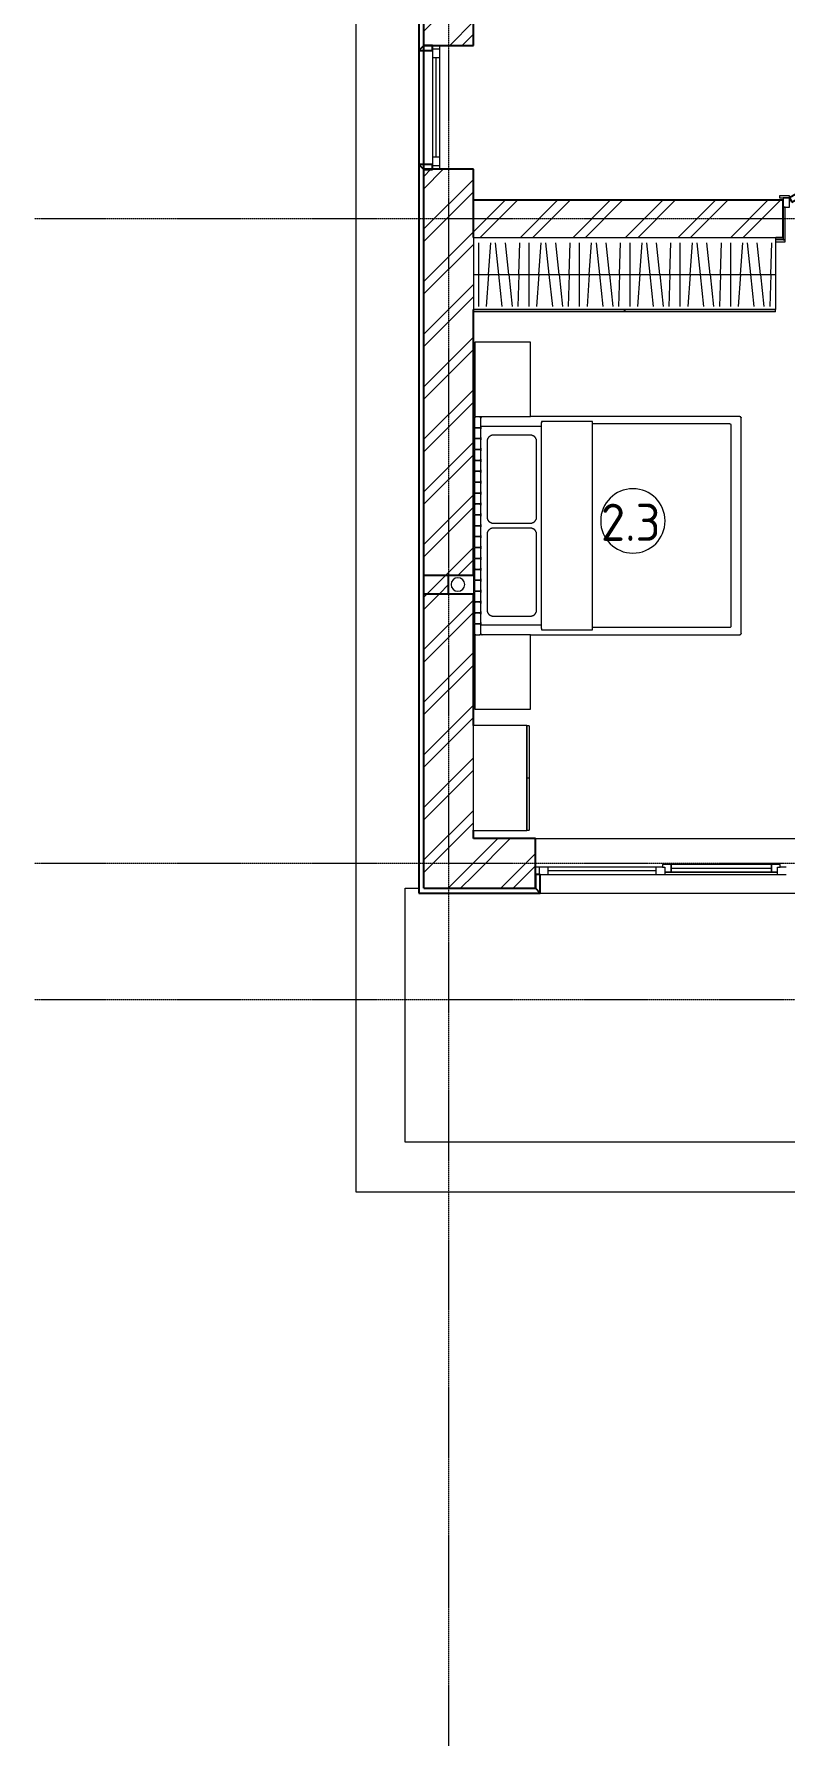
# Model space of a CAD drawing. Header units: millimetres. Extents: x -5016 to 23572, y 233981 to 377995.
# Drawn here: x -3344 to 2713, y 293981 to 307790 of the extents above; entities that cross this region are included whole.
import ezdxf

# ---------------------------------------------------------------- set-up
doc = ezdxf.new("R2010")
doc.units = ezdxf.units.MM
doc.linetypes.add('Осевая 12-2-2', pattern=[16, 12, -2, 0, -2])
for name, color, linetype, lineweight in [('A-AREA-IDEN', 8, 'Continuous', 13), ('A-DETL-GENF', 9, 'Continuous', 13), ('A-DOOR', 8, 'Continuous', 13), ('A-FLOR', 9, 'Continuous', 13), ('A-GLAZ', 8, 'Continuous', 13), ('A-WALL', 8, 'Continuous', 13), ('A-WALL-PATT', 8, 'Continuous', 13), ('I-FURN', 9, 'Continuous', 13), ('S-COLS', 8, 'Continuous', 13), ('S-GRID', 8, 'Continuous', 13), ('АР_подложка', 8, 'Continuous', 13)]:
    doc.layers.add(name, color=color, linetype=linetype, lineweight=lineweight)
doc.layers.add('A-DETL', color=9, linetype='Continuous', lineweight=13, true_color=0xc200a600)
doc.styles.add('GOST Common', font='GOST_Common.ttf', dxfattribs={"height": 300})
pattern_1 = [(45, (0, 0), (-212.132, 212.132), []), (45, (0, 100), (-212.132, 212.132), [])]

# ---------------------------------------------------------------- blocks, each defined once
blk = doc.blocks.new('INT 18 Шкаф - INT 18 Шкаф-1564907-Этаж 2 - План кровли')
at = {"layer": 'A-DETL-GENF'}
for p, q in [((-1179, 307), (-1179, -207)), ((-1098, 50), (-1079, 307)), ((-1044, 307), (-1017, 50)), ((-935, 50), (-962, 307)), ((-854, 50), (-846, 307)), ((-773, 307), (-773, -207)), ((-691, 50), (-673, 307)), ((-637, 307), (-610, 50)), ((-529, 50), (-556, 307)), ((-447, 50), (-439, 307)), ((-366, 307), (-366, -207)), ((-285, 50), (-266, 307)), ((-230, 307), (-203, 50)), ((-122, 50), (-149, 307)), ((-41, 50), (-33, 307)), ((41, 307), (41, -207)), ((122, 50), (141, 307)), ((176, 307), (203, 50)), ((285, 50), (258, 307)), ((366, 50), (374, 307)), ((447, 307), (447, -207)), ((529, 50), (547, 307)), ((583, 307), (610, 50)), ((691, 50), (664, 307)), ((773, 50), (781, 307)), ((854, 307), (854, -207)), ((935, 50), (954, 307)), ((990, 307), (1017, 50)), ((1098, 50), (1071, 307)), ((1179, 50), (1187, 307)), ((-1220, 50), (-813, 50)), ((-1098, 50), (-1117, -207)), ((-1017, 50), (-990, -207)), ((-935, 50), (-908, -207)), ((-854, 50), (-862, -207)), ((-813, 50), (-407, 50)), ((-691, 50), (-710, -207)), ((-610, 50), (-583, -207)), ((-529, 50), (-502, -207)), ((-447, 50), (-455, -207)), ((-407, 50), (0, 50)), ((-285, 50), (-303, -207)), ((-203, 50), (-176, -207)), ((-122, 50), (-95, -207)), ((-41, 50), (-49, -207)), ((0, 50), (407, 50)), ((122, 50), (103, -207)), ((203, 50), (230, -207)), ((285, 50), (312, -207)), ((366, 50), (358, -207)), ((407, 50), (813, 50)), ((529, 50), (510, -207)), ((610, 50), (637, -207)), ((691, 50), (718, -207)), ((773, 50), (765, -207)), ((813, 50), (1220, 50)), ((935, 50), (917, -207)), ((1017, 50), (1044, -207)), ((1098, 50), (1125, -207)), ((1179, 50), (1171, -207))]:
    blk.add_line(p, q, dxfattribs=at)
at = {"layer": 'I-FURN'}
for p, q in [((-1220, 350), (1220, 350)), ((-1220, 350), (-1220, -230)), ((1220, -230), (1220, 350)), ((1220, -230), (-1220, -230)), ((-1218, -232), (-1, -232)), ((-1218, -232), (-1218, -250)), ((-1, -250), (-1218, -250)), ((-1, -250), (-1, -232)), ((1, -232), (1218, -232)), ((1, -232), (1, -250)), ((1218, -250), (1, -250)), ((1218, -250), (1218, -232))]:
    blk.add_line(p, q, dxfattribs=at)
blk = doc.blocks.new('INT 20 Окно Прямоугольник 1ст - INT 20 Окно Прямоугольник 1ст 1000-3000h остекление-1568838-Этаж 2 - План кровли')
at = {"layer": 'A-GLAZ'}
for p, q in [((-500, 70), (-470, 70)), ((-470, 130), (-470, 70)), ((-470, 70), (-400, 70)), ((-400, 130), (-460, 130)), ((460, 130), (400, 130)), ((400, 70), (470, 70)), ((470, 70), (470, 130)), ((470, 70), (500, 70))]:
    blk.add_line(p, q, dxfattribs=at)
blk = doc.blocks.new('INT 20 Откосы окон снаружи Прямоугольник - INT 20 Откосы окон снаружи Прямоугольник-1566574-Этаж 2 - План кровли')
at = {"layer": 'A-WALL', "lineweight": 25}
for p, q in [((-477, 30), (-517, -10)), ((-477, -80), (-477, 30)), ((483, -10), (443, 30)), ((443, 30), (443, -80)), ((-517, -10), (-517, -80)), ((-517, -80), (-477, -80)), ((443, -80), (483, -80)), ((483, -80), (483, -10))]:
    blk.add_line(p, q, dxfattribs=at)
blk = doc.blocks.new('INT 20 Стекло - Стекло-1566582-Этаж 2 - План кровли')
at = {"layer": 'A-GLAZ'}
for p, q in [((400, 30), (-400, 30)), ((-400, 30), (-400, -30)), ((-400, 0), (400, 0)), ((400, -30), (400, 30)), ((-400, -30), (400, -30))]:
    blk.add_line(p, q, dxfattribs=at)
blk = doc.blocks.new('INT 20 Окно Прямоугольник 3ст - INT 20 Окно Прямоугольник 3ст 3000_2500-1568846-Этаж 2 - План кровли')
at = {"layer": 'A-GLAZ'}
for p, q in [((-1500, 30), (-1470, 30)), ((-1400, 90), (-1470, 90)), ((-1470, 90), (-1470, 30)), ((-1470, 30), (-1400, 30)), ((-455, 90), (-525, 90)), ((-525, 30), (-475, 30)), ((525, 90), (455, 90)), ((475, 30), (525, 30)), ((1470, 90), (1400, 90)), ((1400, 30), (1470, 30)), ((1470, 30), (1470, 90)), ((1470, 30), (1500, 30))]:
    blk.add_line(p, q, dxfattribs=at)
blk = doc.blocks.new('INT 20 Откосы окон снаружи Прямоугольник - INT 20 Откосы окон снаружи Прямоугольник-1566583-Этаж 2 - План кровли')
at = {"layer": 'A-WALL', "lineweight": 25}
for p, q in [((-1477, 70), (-1517, 30)), ((-1517, 30), (-1517, -80)), ((-1477, -80), (-1477, 70)), ((1483, 30), (1443, 70)), ((1443, 70), (1443, -80)), ((1483, -80), (1483, 30)), ((-1517, -80), (-1477, -80)), ((1443, -80), (1483, -80))]:
    blk.add_line(p, q, dxfattribs=at)
blk = doc.blocks.new('INT 19 Дверь межкомнатная одностворчатая - 900 х 2370 _800_ Глухое П-НАР-V8-Этаж 2 - План кровли')
at = {"layer": 'A-DOOR', "lineweight": 25}
for p, q in [((293, 570), (-400, 170)), ((222, 593), (114, 530)), ((124, 513), (215, 565)), ((215, 565), (232, 535)), ((250, 545), (222, 593)), ((313, 535), (293, 570)), ((-380, 135), (313, 535)), ((114, 530), (124, 513)), ((270, 470), (179, 418)), ((179, 418), (189, 400)), ((189, 400), (297, 463)), ((252, 500), (270, 470)), ((297, 463), (270, 510)), ((-400, 170), (-380, 135))]:
    blk.add_line(p, q, dxfattribs=at)
at = {"layer": 'A-DOOR'}
for p, q in [((-400, 185), (-480, 185)), ((-480, 185), (-480, 170)), ((-480, 170), (-400, 170)), ((-400, 170), (-450, 170)), ((-450, 170), (-450, 150)), ((-400, 170), (-400, 185)), ((-400, 95), (-400, 170)), ((480, 185), (400, 185)), ((400, 185), (400, 170)), ((400, 170), (480, 170)), ((450, 170), (400, 170)), ((400, 170), (400, 95)), ((450, 150), (450, 170)), ((480, 170), (480, 185)), ((-435, 95), (-450, 95)), ((-450, 95), (-400, 95)), ((-435, -170), (-435, 95)), ((400, 95), (450, 95)), ((450, 95), (435, 95)), ((435, 95), (435, -170)), ((-435, -170), (-510, -170)), ((-510, -185), (-435, -185)), ((-450, -150), (-450, -170)), ((-450, -170), (-435, -170)), ((-435, -185), (-435, -170)), ((435, -170), (450, -170)), ((515, -170), (435, -170)), ((435, -170), (435, -185)), ((435, -185), (515, -185)), ((450, -170), (450, -150)), ((515, -185), (515, -170))]:
    blk.add_line(p, q, dxfattribs=at)
blk.add_arc((-400, 170), 800, 360, 27.127, dxfattribs=at)
blk = doc.blocks.new('INT 20 Створка - 05_ Правое поворотно-откидное-1566594-Этаж 2 - План кровли')
at = {"layer": 'A-GLAZ'}
for p, q in [((510, 30), (-400, 30)), ((-400, 30), (-400, 10)), ((-400, 10), (510, 10)), ((-350, 10), (-400, 10)), ((-400, 10), (-400, -30)), ((-350, -50), (-350, 10)), ((460, 10), (-350, 10)), ((-350, 10), (-350, -50)), ((510, 10), (460, 10)), ((460, 10), (460, -50)), ((460, -50), (460, 10)), ((510, 10), (510, 30)), ((510, -30), (510, 10)), ((-400, -30), (-420, -30)), ((-420, -30), (-420, -50)), ((-420, -50), (-350, -50)), ((-350, -20), (460, -20)), ((-350, -50), (460, -50)), ((460, -50), (530, -50)), ((530, -30), (510, -30)), ((530, -50), (530, -30))]:
    blk.add_line(p, q, dxfattribs=at)
blk = doc.blocks.new('INT 20 Стекло - Стекло-1566593-Этаж 2 - План кровли')
at = {"layer": 'A-GLAZ'}
for p, q in [((475, 30), (-400, 30)), ((-400, 30), (-400, -30)), ((-400, 0), (475, 0)), ((475, -30), (475, 30)), ((-400, -30), (475, -30))]:
    blk.add_line(p, q, dxfattribs=at)
blk = doc.blocks.new('INT 20 Подоконник - Подоконник снаружи-1566598-Этаж 2 - План кровли')
at = {"layer": 'A-GLAZ'}
blk.add_line((1410, 150), (-1510, 150), dxfattribs=at)
blk = doc.blocks.new('INT 18 Шкаф-ящики - INT 18 Шкаф-ящики-V10-Этаж 2 - План кровли')
at = {"layer": 'I-FURN'}
for p, q in [((300, 350), (-300, 350)), ((-300, 350), (-300, -100)), ((300, -100), (300, 350)), ((-300, -100), (300, -100))]:
    blk.add_line(p, q, dxfattribs=at)
blk = doc.blocks.new('INT 18 Шкаф-ящики - INT 18 Шкаф-ящики-1564344-Этаж 2 - План кровли')
at = {"layer": 'I-FURN'}
for p, q in [((300, 100), (-300, 100)), ((-300, 100), (-300, -312)), ((300, -350), (300, 100)), ((-300, -342), (-300, -350)), ((-300, -350), (300, -350))]:
    blk.add_line(p, q, dxfattribs=at)
blk = doc.blocks.new('INT Мягкая стеновая панель - INT Мягкая стеновая панель-1565654-Этаж 2 - План кровли')
at = {"layer": 'I-FURN'}
for p, q in [((-879, 340), (-879, 310)), ((-801, 350), (-869, 350)), ((-869, 300), (-801, 300)), ((-791, 340), (-791, 310)), ((-791, 310), (-791, 340)), ((-713, 350), (-781, 350)), ((-781, 300), (-713, 300)), ((-703, 340), (-703, 310)), ((-703, 310), (-703, 340)), ((-625, 350), (-693, 350)), ((-693, 300), (-625, 300)), ((-615, 340), (-615, 310)), ((-615, 310), (-615, 340)), ((-537, 350), (-605, 350)), ((-605, 300), (-537, 300)), ((-527, 340), (-527, 310)), ((-527, 310), (-527, 340)), ((-450, 350), (-517, 350)), ((-517, 300), (-450, 300)), ((-440, 340), (-440, 310)), ((-440, 310), (-440, 340)), ((-362, 350), (-430, 350)), ((-430, 300), (-362, 300)), ((-352, 340), (-352, 310)), ((-352, 310), (-352, 340)), ((-274, 350), (-342, 350)), ((-342, 300), (-274, 300)), ((-264, 340), (-264, 310)), ((-264, 310), (-264, 340)), ((-186, 350), (-254, 350)), ((-254, 300), (-186, 300)), ((-176, 340), (-176, 310)), ((-176, 310), (-176, 340)), ((-98, 350), (-166, 350)), ((-166, 300), (-98, 300)), ((-88, 340), (-88, 310)), ((-88, 310), (-88, 340)), ((-10, 350), (-78, 350)), ((-78, 300), (-10, 300)), ((0, 340), (0, 310)), ((0, 310), (0, 340)), ((78, 350), (10, 350)), ((10, 300), (78, 300)), ((88, 340), (88, 310)), ((88, 310), (88, 340)), ((166, 350), (98, 350)), ((98, 300), (166, 300)), ((176, 340), (176, 310)), ((176, 310), (176, 340)), ((254, 350), (186, 350)), ((186, 300), (254, 300)), ((264, 340), (264, 310)), ((264, 310), (264, 340)), ((342, 350), (274, 350)), ((274, 300), (342, 300)), ((352, 340), (352, 310)), ((352, 310), (352, 340)), ((429, 350), (362, 350)), ((362, 300), (429, 300)), ((439, 340), (439, 310)), ((439, 310), (439, 340)), ((517, 350), (449, 350)), ((449, 300), (517, 300)), ((527, 340), (527, 310)), ((527, 310), (527, 340)), ((605, 350), (537, 350)), ((537, 300), (605, 300)), ((615, 340), (615, 310)), ((615, 310), (615, 340)), ((693, 350), (625, 350)), ((625, 300), (693, 300)), ((703, 340), (703, 310)), ((703, 310), (703, 340)), ((781, 350), (713, 350)), ((713, 300), (781, 300)), ((791, 310), (791, 340)), ((791, 340), (791, 310)), ((869, 350), (801, 350)), ((801, 300), (869, 300)), ((879, 310), (879, 340))]:
    blk.add_line(p, q, dxfattribs=at)
at = {"layer": 'I-FURN', "flags": 128}
for points in [[(-869, 350), (-872, 350), (-874, 349), (-876, 347), (-878, 345), (-879, 343), (-879, 340)], [(-879, 340), (-879, 343), (-878, 345)], [(-879, 310), (-879, 307), (-878, 305), (-876, 303), (-874, 301), (-872, 300), (-869, 300)], [(-878, 305), (-879, 307), (-879, 310)], [(-874, 349), (-872, 350), (-869, 350)], [(-869, 300), (-872, 300), (-874, 301)], [(-791, 340), (-791, 343), (-792, 345), (-794, 347), (-796, 349), (-799, 350), (-801, 350)], [(-801, 350), (-799, 350), (-796, 349)], [(-801, 300), (-799, 300), (-796, 301), (-794, 303), (-792, 305), (-791, 307), (-791, 310)], [(-796, 301), (-799, 300), (-801, 300)], [(-792, 345), (-791, 343), (-791, 340)], [(-791, 310), (-791, 307), (-792, 305)], [(-781, 350), (-784, 350), (-786, 349), (-788, 347), (-790, 345), (-791, 343), (-791, 340)], [(-791, 340), (-791, 343), (-790, 345)], [(-791, 310), (-791, 307), (-790, 305), (-788, 303), (-786, 301), (-784, 300), (-781, 300)], [(-790, 305), (-791, 307), (-791, 310)], [(-786, 349), (-784, 350), (-781, 350)], [(-781, 300), (-784, 300), (-786, 301)], [(-703, 340), (-704, 343), (-705, 345), (-706, 347), (-708, 349), (-711, 350), (-713, 350)], [(-713, 350), (-711, 350), (-708, 349)], [(-713, 300), (-711, 300), (-708, 301), (-706, 303), (-705, 305), (-704, 307), (-703, 310)], [(-708, 301), (-711, 300), (-713, 300)], [(-705, 345), (-704, 343), (-703, 340)], [(-703, 310), (-704, 307), (-705, 305)], [(-693, 350), (-696, 350), (-698, 349), (-700, 347), (-702, 345), (-703, 343), (-703, 340)], [(-703, 340), (-703, 343), (-702, 345)], [(-703, 310), (-703, 307), (-702, 305), (-700, 303), (-698, 301), (-696, 300), (-693, 300)], [(-702, 305), (-703, 307), (-703, 310)], [(-698, 349), (-696, 350), (-693, 350)], [(-693, 300), (-696, 300), (-698, 301)], [(-615, 340), (-616, 343), (-617, 345), (-618, 347), (-620, 349), (-623, 350), (-625, 350)], [(-625, 350), (-623, 350), (-620, 349)], [(-625, 300), (-623, 300), (-620, 301), (-618, 303), (-617, 305), (-616, 307), (-615, 310)], [(-620, 301), (-623, 300), (-625, 300)], [(-617, 345), (-616, 343), (-615, 340)], [(-615, 310), (-616, 307), (-617, 305)], [(-605, 350), (-608, 350), (-610, 349), (-612, 347), (-614, 345), (-615, 343), (-615, 340)], [(-615, 340), (-615, 343), (-614, 345)], [(-615, 310), (-615, 307), (-614, 305), (-612, 303), (-610, 301), (-608, 300), (-605, 300)], [(-614, 305), (-615, 307), (-615, 310)], [(-610, 349), (-608, 350), (-605, 350)], [(-605, 300), (-608, 300), (-610, 301)], [(-527, 340), (-528, 343), (-529, 345), (-530, 347), (-532, 349), (-535, 350), (-537, 350)], [(-537, 350), (-535, 350), (-532, 349)], [(-537, 300), (-535, 300), (-532, 301), (-530, 303), (-529, 305), (-528, 307), (-527, 310)], [(-532, 301), (-535, 300), (-537, 300)], [(-529, 345), (-528, 343), (-527, 340)], [(-527, 310), (-528, 307), (-529, 305)], [(-517, 350), (-520, 350), (-522, 349), (-524, 347), (-526, 345), (-527, 343), (-527, 340)], [(-527, 340), (-527, 343), (-526, 345)], [(-527, 310), (-527, 307), (-526, 305), (-524, 303), (-522, 301), (-520, 300), (-517, 300)], [(-526, 305), (-527, 307), (-527, 310)], [(-522, 349), (-520, 350), (-517, 350)], [(-517, 300), (-520, 300), (-522, 301)], [(-440, 340), (-440, 343), (-441, 345), (-442, 347), (-445, 349), (-447, 350), (-450, 350)], [(-450, 350), (-447, 350), (-445, 349)], [(-450, 300), (-447, 300), (-445, 301), (-442, 303), (-441, 305), (-440, 307), (-440, 310)], [(-445, 301), (-447, 300), (-450, 300)], [(-441, 345), (-440, 343), (-440, 340)], [(-440, 310), (-440, 307), (-441, 305)], [(-430, 350), (-432, 350), (-435, 349), (-437, 347), (-438, 345), (-439, 343), (-440, 340)], [(-440, 340), (-439, 343), (-438, 345)], [(-440, 310), (-439, 307), (-438, 305), (-437, 303), (-435, 301), (-432, 300), (-430, 300)], [(-438, 305), (-439, 307), (-440, 310)], [(-435, 349), (-432, 350), (-430, 350)], [(-430, 300), (-432, 300), (-435, 301)], [(-352, 340), (-352, 343), (-353, 345), (-355, 347), (-357, 349), (-359, 350), (-362, 350)], [(-362, 350), (-359, 350), (-357, 349)], [(-362, 300), (-359, 300), (-357, 301), (-355, 303), (-353, 305), (-352, 307), (-352, 310)], [(-357, 301), (-359, 300), (-362, 300)], [(-353, 345), (-352, 343), (-352, 340)], [(-352, 310), (-352, 307), (-353, 305)], [(-342, 350), (-344, 350), (-347, 349), (-349, 347), (-350, 345), (-351, 343), (-352, 340)], [(-352, 340), (-351, 343), (-350, 345)], [(-352, 310), (-351, 307), (-350, 305), (-349, 303), (-347, 301), (-344, 300), (-342, 300)], [(-350, 305), (-351, 307), (-352, 310)], [(-347, 349), (-344, 350), (-342, 350)], [(-342, 300), (-344, 300), (-347, 301)], [(-264, 340), (-264, 343), (-265, 345), (-267, 347), (-269, 349), (-271, 350), (-274, 350)], [(-274, 350), (-271, 350), (-269, 349)], [(-274, 300), (-271, 300), (-269, 301), (-267, 303), (-265, 305), (-264, 307), (-264, 310)], [(-269, 301), (-271, 300), (-274, 300)], [(-265, 345), (-264, 343), (-264, 340)], [(-264, 310), (-264, 307), (-265, 305)], [(-254, 350), (-256, 350), (-259, 349), (-261, 347), (-262, 345), (-263, 343), (-264, 340)], [(-264, 340), (-263, 343), (-262, 345)], [(-264, 310), (-263, 307), (-262, 305), (-261, 303), (-259, 301), (-256, 300), (-254, 300)], [(-262, 305), (-263, 307), (-264, 310)], [(-259, 349), (-256, 350), (-254, 350)], [(-254, 300), (-256, 300), (-259, 301)], [(-176, 340), (-176, 343), (-177, 345), (-179, 347), (-181, 349), (-183, 350), (-186, 350)], [(-186, 350), (-183, 350), (-181, 349)], [(-186, 300), (-183, 300), (-181, 301), (-179, 303), (-177, 305), (-176, 307), (-176, 310)], [(-181, 301), (-183, 300), (-186, 300)], [(-177, 345), (-176, 343), (-176, 340)], [(-176, 310), (-176, 307), (-177, 305)], [(-166, 350), (-168, 350), (-171, 349), (-173, 347), (-174, 345), (-175, 343), (-176, 340)], [(-176, 340), (-175, 343), (-174, 345)], [(-176, 310), (-175, 307), (-174, 305), (-173, 303), (-171, 301), (-168, 300), (-166, 300)], [(-174, 305), (-175, 307), (-176, 310)], [(-171, 349), (-168, 350), (-166, 350)], [(-166, 300), (-168, 300), (-171, 301)], [(-88, 340), (-88, 343), (-89, 345), (-91, 347), (-93, 349), (-95, 350), (-98, 350)], [(-98, 350), (-95, 350), (-93, 349)], [(-98, 300), (-95, 300), (-93, 301), (-91, 303), (-89, 305), (-88, 307), (-88, 310)], [(-93, 301), (-95, 300), (-98, 300)], [(-89, 345), (-88, 343), (-88, 340)], [(-88, 310), (-88, 307), (-89, 305)], [(-78, 350), (-80, 350), (-83, 349), (-85, 347), (-87, 345), (-88, 343), (-88, 340)], [(-88, 340), (-88, 343), (-87, 345)], [(-88, 310), (-88, 307), (-87, 305), (-85, 303), (-83, 301), (-80, 300), (-78, 300)], [(-87, 305), (-88, 307), (-88, 310)], [(-83, 349), (-80, 350), (-78, 350)], [(-78, 300), (-80, 300), (-83, 301)], [(0, 340), (0, 343), (-1, 345), (-3, 347), (-5, 349), (-7, 350), (-10, 350)], [(-10, 350), (-7, 350), (-5, 349)], [(-10, 300), (-7, 300), (-5, 301), (-3, 303), (-1, 305), (0, 307), (0, 310)], [(-5, 301), (-7, 300), (-10, 300)], [(-1, 345), (0, 343), (0, 340)], [(0, 310), (0, 307), (-1, 305)], [(10, 350), (7, 350), (5, 349), (3, 347), (1, 345), (0, 343), (0, 340)], [(0, 340), (0, 343), (1, 345)], [(0, 310), (0, 307), (1, 305), (3, 303), (5, 301), (7, 300), (10, 300)], [(1, 305), (0, 307), (0, 310)], [(5, 349), (7, 350), (10, 350)], [(10, 300), (7, 300), (5, 301)], [(88, 340), (88, 343), (87, 345), (85, 347), (83, 349), (80, 350), (78, 350)], [(78, 350), (80, 350), (83, 349)], [(78, 300), (80, 300), (83, 301), (85, 303), (87, 305), (88, 307), (88, 310)], [(83, 301), (80, 300), (78, 300)], [(87, 345), (88, 343), (88, 340)], [(88, 310), (88, 307), (87, 305)], [(98, 350), (95, 350), (93, 349), (91, 347), (89, 345), (88, 343), (88, 340)], [(88, 340), (88, 343), (89, 345)], [(88, 310), (88, 307), (89, 305), (91, 303), (93, 301), (95, 300), (98, 300)], [(89, 305), (88, 307), (88, 310)], [(93, 349), (95, 350), (98, 350)], [(98, 300), (95, 300), (93, 301)], [(176, 340), (175, 343), (174, 345), (173, 347), (171, 349), (168, 350), (166, 350)], [(166, 350), (168, 350), (171, 349)], [(166, 300), (168, 300), (171, 301), (173, 303), (174, 305), (175, 307), (176, 310)], [(171, 301), (168, 300), (166, 300)], [(174, 345), (175, 343), (176, 340)], [(176, 310), (175, 307), (174, 305)], [(186, 350), (183, 350), (181, 349), (179, 347), (177, 345), (176, 343), (176, 340)], [(176, 340), (176, 343), (177, 345)], [(176, 310), (176, 307), (177, 305), (179, 303), (181, 301), (183, 300), (186, 300)], [(177, 305), (176, 307), (176, 310)], [(181, 349), (183, 350), (186, 350)], [(186, 300), (183, 300), (181, 301)], [(264, 340), (263, 343), (262, 345), (261, 347), (259, 349), (256, 350), (254, 350)], [(254, 350), (256, 350), (259, 349)], [(254, 300), (256, 300), (259, 301), (261, 303), (262, 305), (263, 307), (264, 310)], [(259, 301), (256, 300), (254, 300)], [(262, 345), (263, 343), (264, 340)], [(264, 310), (263, 307), (262, 305)], [(274, 350), (271, 350), (269, 349), (267, 347), (265, 345), (264, 343), (264, 340)], [(264, 340), (264, 343), (265, 345)], [(264, 310), (264, 307), (265, 305), (267, 303), (269, 301), (271, 300), (274, 300)], [(265, 305), (264, 307), (264, 310)], [(269, 349), (271, 350), (274, 350)], [(274, 300), (271, 300), (269, 301)], [(352, 340), (351, 343), (350, 345), (349, 347), (347, 349), (344, 350), (342, 350)], [(342, 350), (344, 350), (347, 349)], [(342, 300), (344, 300), (347, 301), (349, 303), (350, 305), (351, 307), (352, 310)], [(347, 301), (344, 300), (342, 300)], [(350, 345), (351, 343), (352, 340)], [(352, 310), (351, 307), (350, 305)], [(362, 350), (359, 350), (357, 349), (355, 347), (353, 345), (352, 343), (352, 340)], [(352, 340), (352, 343), (353, 345)], [(352, 310), (352, 307), (353, 305), (355, 303), (357, 301), (359, 300), (362, 300)], [(353, 305), (352, 307), (352, 310)], [(357, 349), (359, 350), (362, 350)], [(362, 300), (359, 300), (357, 301)], [(439, 340), (439, 343), (438, 345), (437, 347), (434, 349), (432, 350), (429, 350)], [(429, 350), (432, 350), (434, 349)], [(429, 300), (432, 300), (434, 301), (437, 303), (438, 305), (439, 307), (439, 310)], [(434, 301), (432, 300), (429, 300)], [(438, 345), (439, 343), (439, 340)], [(439, 310), (439, 307), (438, 305)], [(449, 350), (447, 350), (444, 349), (442, 347), (441, 345), (440, 343), (439, 340)], [(439, 340), (440, 343), (441, 345)], [(439, 310), (440, 307), (441, 305), (442, 303), (444, 301), (447, 300), (449, 300)], [(441, 305), (440, 307), (439, 310)], [(444, 349), (447, 350), (449, 350)], [(449, 300), (447, 300), (444, 301)], [(527, 340), (527, 343), (526, 345), (524, 347), (522, 349), (520, 350), (517, 350)], [(517, 350), (520, 350), (522, 349)], [(517, 300), (520, 300), (522, 301), (524, 303), (526, 305), (527, 307), (527, 310)], [(522, 301), (520, 300), (517, 300)], [(526, 345), (527, 343), (527, 340)], [(527, 310), (527, 307), (526, 305)], [(537, 350), (535, 350), (532, 349), (530, 347), (529, 345), (528, 343), (527, 340)], [(527, 340), (528, 343), (529, 345)], [(527, 310), (528, 307), (529, 305), (530, 303), (532, 301), (535, 300), (537, 300)], [(529, 305), (528, 307), (527, 310)], [(532, 349), (535, 350), (537, 350)], [(537, 300), (535, 300), (532, 301)], [(615, 340), (615, 343), (614, 345), (612, 347), (610, 349), (608, 350), (605, 350)], [(605, 350), (608, 350), (610, 349)], [(605, 300), (608, 300), (610, 301), (612, 303), (614, 305), (615, 307), (615, 310)], [(610, 301), (608, 300), (605, 300)], [(614, 345), (615, 343), (615, 340)], [(615, 310), (615, 307), (614, 305)], [(625, 350), (623, 350), (620, 349), (618, 347), (617, 345), (616, 343), (615, 340)], [(615, 340), (616, 343), (617, 345)], [(615, 310), (616, 307), (617, 305), (618, 303), (620, 301), (623, 300), (625, 300)], [(617, 305), (616, 307), (615, 310)], [(620, 349), (623, 350), (625, 350)], [(625, 300), (623, 300), (620, 301)], [(703, 340), (703, 343), (702, 345), (700, 347), (698, 349), (696, 350), (693, 350)], [(693, 350), (696, 350), (698, 349)], [(693, 300), (696, 300), (698, 301), (700, 303), (702, 305), (703, 307), (703, 310)], [(698, 301), (696, 300), (693, 300)], [(702, 345), (703, 343), (703, 340)], [(703, 310), (703, 307), (702, 305)], [(713, 350), (711, 350), (708, 349), (706, 347), (705, 345), (704, 343), (703, 340)], [(703, 340), (704, 343), (705, 345)], [(703, 310), (704, 307), (705, 305), (706, 303), (708, 301), (711, 300), (713, 300)], [(705, 305), (704, 307), (703, 310)], [(708, 349), (711, 350), (713, 350)], [(713, 300), (711, 300), (708, 301)], [(791, 340), (791, 343), (790, 345), (788, 347), (786, 349), (784, 350), (781, 350)], [(781, 350), (784, 350), (786, 349)], [(781, 300), (784, 300), (786, 301), (788, 303), (790, 305), (791, 307), (791, 310)], [(786, 301), (784, 300), (781, 300)], [(790, 345), (791, 343), (791, 340)], [(791, 310), (791, 307), (790, 305)], [(801, 350), (799, 350), (796, 349), (794, 347), (792, 345), (791, 343), (791, 340)], [(791, 340), (791, 343), (792, 345)], [(791, 310), (791, 307), (792, 305), (794, 303), (796, 301), (799, 300), (801, 300)], [(792, 305), (791, 307), (791, 310)], [(796, 349), (799, 350), (801, 350)], [(801, 300), (799, 300), (796, 301)], [(879, 340), (879, 343), (878, 345), (876, 347), (874, 349), (872, 350), (869, 350)], [(869, 350), (872, 350), (874, 349)], [(869, 300), (872, 300), (874, 301), (876, 303), (878, 305), (879, 307), (879, 310)], [(874, 301), (872, 300), (869, 300)], [(878, 345), (879, 343), (879, 340)], [(879, 310), (879, 307), (878, 305)]]:
    blk.add_lwpolyline(points, dxfattribs=at)
blk = doc.blocks.new('INT 18 Шкаф - INT 18 Шкаф-1564945-Этаж 2 - План кровли')
at = {"layer": 'I-FURN'}
for p, q in [((-422.5, 350), (422.5, 350)), ((-422.5, 350), (-422.5, -80)), ((422.5, -80), (422.5, 350)), ((422.5, -80), (-422.5, -80)), ((-421, -82), (-0.8, -82)), ((-421, -82), (-421, -100)), ((-0.8, -100), (-421, -100)), ((-0.8, -100), (-0.8, -82)), ((0.8, -82), (421, -82)), ((0.8, -82), (0.8, -100)), ((421, -100), (0.8, -100)), ((421, -100), (421, -82))]:
    blk.add_line(p, q, dxfattribs=at)
blk = doc.blocks.new('Колонна ЖБМ - Круг - D 110-1653299-Этаж 2 - План кровли')
at = {"layer": 'S-COLS'}
for start, end in [(360, 180), (180, 360)]:
    blk.add_arc((0, 0), 55, start, end, dxfattribs=at)
blk = doc.blocks.new('INT Марка помещения - Номер помещения _ Площадь _ Имя-1615504-Этаж 2 - План кровли')
at = {"layer": 'A-AREA-IDEN'}
for start, end in [(360, 180), (180, 360)]:
    blk.add_arc((0, 0), 2.6, start, end, dxfattribs=at)
blk = doc.blocks.new('АР_k2roof1')
at = {"layer": 'A-WALL-PATT', "lineweight": 9}
h = blk.add_hatch(dxfattribs=at)
h.set_pattern_fill('FP_1', color=256, style=0, pattern_type=2)
h.set_pattern_definition(pattern_1)
h.paths.add_polyline_path([(2318, 8098), (2368, 8098), (2368, 11373), (1968, 11373), (1968, 8098)])
h.paths.add_polyline_path([(2368, 12373), (2368, 15048), (1968, 15048), (1968, 12373), (2318, 12373)])
h = blk.add_hatch(dxfattribs=at)
h.set_pattern_fill('FP_1', color=256, style=0, pattern_type=2)
h.set_pattern_definition(pattern_1)
h.paths.add_polyline_path([(14568, 10823), (14568, 11123), (12070, 11123), (12070, 10823), (13149, 10823)])
h.paths.add_polyline_path([(10998, 10823), (11170, 10823), (11170, 11123), (8918, 11123), (8918, 10823), (10568, 10823)])
h.paths.add_polyline_path([(8018, 10823), (8018, 11123), (5768, 11123), (5768, 10823), (7373, 10823)])
h.paths.add_polyline_path([(4808, 10823), (4868, 10823), (4868, 11123), (2368, 11123), (2368, 10823), (4485, 10823)])
h = blk.add_hatch(dxfattribs=at)
h.set_pattern_fill('FP_1', color=256, style=0, pattern_type=2)
h.set_pattern_definition(pattern_1)
h.paths.add_polyline_path([(1968, 7948), (2168, 7948), (2168, 8098), (1968, 8098)])
h = blk.add_hatch(dxfattribs=at)
h.set_pattern_fill('FP_1', color=256, style=0, pattern_type=2)
h.set_pattern_definition(pattern_1)
h.paths.add_polyline_path([(1968, 5573), (2368, 5573), (2368, 7948), (1968, 7948), (1968, 6251)])
h = blk.add_hatch(dxfattribs=at)
h.set_pattern_fill('FP_1', color=256, style=0, pattern_type=2)
h.set_pattern_definition(pattern_1)
h.paths.add_polyline_path([(14968, 5573), (14968, 5973), (14068, 5973), (14068, 5573), (14593, 5573)])
h.paths.add_polyline_path([(10261, 5573), (11068, 5573), (11068, 5973), (9968, 5973), (9968, 5573)])
h.paths.add_polyline_path([(6968, 5573), (6968, 5973), (5868, 5973), (5868, 5573), (5929, 5573)])
h.paths.add_polyline_path([(2368, 5573), (2868, 5573), (2868, 5973), (2368, 5973)])
at = {"layer": 'A-DETL', "color": 1, "lineweight": 25, "true_color": 0xff0000}
for p, q in [((2168, 7948), (2168, 8098)), ((2168, 8098), (2368, 8098)), ((2168, 7948), (2368, 7948))]:
    blk.add_line(p, q, dxfattribs=at)
at = {"layer": 'A-FLOR'}
for p, q in [((1418, 22123), (1418, 3123)), ((2368, 8098), (2368, 7948)), ((1818, 3523), (1818, 5573)), ((1818, 5573), (1928, 5573)), ((22518, 3523), (1818, 3523)), ((1418, 3123), (22918, 3123))]:
    blk.add_line(p, q, dxfattribs=at)
at = {"layer": 'A-WALL', "lineweight": 25}
for p, q in [((1928, 21613), (1928, 5533)), ((1968, 5573), (1968, 21573)), ((2368, 12373), (2368, 15048)), ((1968, 12373), (2368, 12373)), ((2368, 11373), (1968, 11373)), ((2368, 10823), (2368, 11373)), ((4868, 11123), (2368, 11123)), ((4868, 10823), (4868, 11123)), ((4808, 10823), (4868, 10823)), ((2368, 8098), (2368, 10243)), ((1968, 8098), (2368, 8098)), ((2168, 7948), (2168, 8098)), ((1968, 7948), (2368, 7948)), ((2368, 6885), (2368, 7948)), ((2368, 5973), (2368, 6040)), ((2868, 5973), (2368, 5973)), ((2868, 5573), (2868, 5973)), ((1928, 5533), (2908, 5533)), ((1968, 5573), (2868, 5573)), ((2908, 5533), (2868, 5573))]:
    blk.add_line(p, q, dxfattribs=at)
at = {"layer": 'A-WALL'}
blk.add_line((2868, 5973), (5868, 5973), dxfattribs=at)
at = {"layer": 'I-FURN'}
for p, q in [((2428, 9368), (2428, 9366)), ((2918, 9298), (2428, 9298)), ((2428, 9298), (2428, 9289)), ((2428, 9289), (2428, 9278)), ((4518, 9378), (2830, 9378)), ((2928, 9338), (2918, 9338)), ((2918, 9338), (2918, 9329)), ((2918, 9338), (2928, 9338)), ((2918, 7667), (2918, 9329)), ((3328, 9338), (2928, 9338)), ((3328, 9329), (3328, 9338)), ((3328, 7667), (3328, 9329)), ((4438, 9318), (3328, 9318)), ((4448, 7688), (4448, 9308)), ((4528, 7628), (4528, 9368)), ((2428, 9210), (2428, 9190)), ((2428, 9122), (2428, 9102)), ((2478, 9178), (2478, 8568)), ((2828, 9228), (2528, 9228)), ((2878, 8568), (2878, 9178)), ((2428, 9034), (2428, 9014)), ((2428, 8946), (2428, 8926)), ((2428, 8858), (2428, 8838)), ((2428, 8770), (2428, 8750)), ((2428, 8682), (2428, 8662)), ((2428, 8595), (2428, 8575)), ((2428, 8507), (2428, 8487)), ((2478, 8428), (2478, 7818)), ((2528, 8518), (2828, 8518)), ((2828, 8478), (2528, 8478)), ((2878, 7818), (2878, 8428)), ((2428, 8419), (2428, 8399)), ((2428, 8331), (2428, 8311)), ((2428, 8243), (2428, 8223)), ((2428, 8155), (2428, 8135)), ((2428, 8067), (2428, 8047)), ((2428, 7979), (2428, 7959)), ((2428, 7891), (2428, 7871)), ((2428, 7803), (2428, 7783)), ((2528, 7768), (2828, 7768)), ((2428, 7716), (2428, 7707)), ((2428, 7707), (2428, 7698)), ((2428, 7698), (2428, 7696)), ((2428, 7698), (2918, 7698)), ((2830, 7618), (4518, 7618)), ((2918, 7667), (2918, 7658)), ((2918, 7658), (2928, 7658)), ((2918, 7658), (2928, 7658)), ((2928, 7658), (3328, 7658)), ((3328, 7678), (4438, 7678)), ((3328, 7658), (3328, 7667))]:
    blk.add_line(p, q, dxfattribs=at)
at = {"layer": 'I-FURN', "flags": 128}
for points in [[(2438, 9378), (2436, 9377), (2433, 9376), (2431, 9375), (2430, 9373), (2429, 9370), (2428, 9368)], [(2428, 9368), (2429, 9370), (2430, 9373)], [(2433, 9376), (2436, 9377), (2438, 9378)], [(4448, 9308), (4448, 9310), (4447, 9313), (4445, 9315), (4443, 9316), (4441, 9317), (4438, 9318)], [(4528, 9368), (4528, 9370), (4527, 9373), (4525, 9375), (4523, 9376), (4521, 9377), (4518, 9378)], [(4518, 9378), (4521, 9377), (4523, 9376)], [(4527, 9373), (4528, 9370), (4528, 9368)], [(2528, 9228), (2526, 9228), (2524, 9227), (2522, 9227), (2520, 9227), (2518, 9227), (2516, 9226), (2514, 9226), (2512, 9225), (2511, 9224), (2509, 9224), (2507, 9223), (2505, 9222), (2503, 9221), (2502, 9220), (2500, 9219), (2498, 9218), (2497, 9217), (2495, 9215), (2494, 9214), (2492, 9212), (2491, 9211), (2490, 9210), (2488, 9208), (2487, 9206), (2486, 9205), (2485, 9203), (2484, 9201), (2483, 9199), (2482, 9198), (2482, 9196), (2481, 9194), (2480, 9192), (2480, 9190), (2479, 9188), (2479, 9186), (2479, 9184), (2478, 9182), (2478, 9180), (2478, 9178), (2478, 9178)], [(2878, 9178), (2878, 9180), (2878, 9182), (2878, 9184), (2878, 9186), (2877, 9188), (2877, 9190), (2876, 9191), (2876, 9193), (2875, 9195), (2874, 9197), (2873, 9199), (2873, 9201), (2872, 9202), (2871, 9204), (2869, 9206), (2868, 9208), (2867, 9209), (2866, 9211), (2864, 9212), (2863, 9214), (2862, 9215), (2860, 9216), (2858, 9217), (2857, 9219), (2855, 9220), (2854, 9221), (2852, 9222), (2850, 9223), (2848, 9223), (2846, 9224), (2844, 9225), (2843, 9226), (2841, 9226), (2839, 9227), (2837, 9227), (2835, 9227), (2833, 9227), (2831, 9228), (2829, 9228), (2828, 9228)], [(2478, 8568), (2478, 8566), (2478, 8564), (2479, 8562), (2479, 8560), (2479, 8558), (2480, 8556), (2480, 8554), (2481, 8552), (2481, 8550), (2482, 8548), (2483, 8546), (2484, 8545), (2485, 8543), (2486, 8541), (2487, 8539), (2488, 8538), (2489, 8536), (2491, 8535), (2492, 8533), (2493, 8532), (2495, 8530), (2496, 8529), (2498, 8528), (2500, 8527), (2501, 8526), (2503, 8525), (2505, 8524), (2506, 8523), (2508, 8522), (2510, 8521), (2512, 8520), (2514, 8520), (2516, 8519), (2518, 8519), (2520, 8518), (2522, 8518), (2524, 8518), (2526, 8518), (2528, 8518), (2528, 8518)], [(2828, 8518), (2830, 8518), (2832, 8518), (2834, 8518), (2836, 8518), (2838, 8519), (2840, 8519), (2842, 8520), (2844, 8520), (2846, 8521), (2848, 8522), (2849, 8522), (2851, 8523), (2853, 8524), (2855, 8525), (2856, 8526), (2858, 8528), (2860, 8529), (2861, 8530), (2863, 8531), (2864, 8533), (2865, 8534), (2867, 8536), (2868, 8537), (2869, 8539), (2870, 8541), (2871, 8542), (2872, 8544), (2873, 8546), (2874, 8548), (2875, 8550), (2875, 8551), (2876, 8553), (2877, 8555), (2877, 8557), (2877, 8559), (2878, 8561), (2878, 8563), (2878, 8565), (2878, 8567), (2878, 8568)], [(2528, 8478), (2526, 8478), (2524, 8477), (2522, 8477), (2520, 8477), (2518, 8477), (2516, 8476), (2514, 8476), (2512, 8475), (2511, 8474), (2509, 8474), (2507, 8473), (2505, 8472), (2503, 8471), (2502, 8470), (2500, 8469), (2498, 8468), (2497, 8467), (2495, 8465), (2494, 8464), (2492, 8462), (2491, 8461), (2490, 8460), (2488, 8458), (2487, 8456), (2486, 8455), (2485, 8453), (2484, 8451), (2483, 8449), (2482, 8448), (2482, 8446), (2481, 8444), (2480, 8442), (2480, 8440), (2479, 8438), (2479, 8436), (2479, 8434), (2478, 8432), (2478, 8430), (2478, 8428), (2478, 8428)], [(2878, 8428), (2878, 8430), (2878, 8432), (2878, 8434), (2878, 8436), (2877, 8438), (2877, 8440), (2876, 8441), (2876, 8443), (2875, 8445), (2874, 8447), (2873, 8449), (2873, 8451), (2872, 8452), (2871, 8454), (2869, 8456), (2868, 8458), (2867, 8459), (2866, 8461), (2864, 8462), (2863, 8464), (2862, 8465), (2860, 8466), (2858, 8467), (2857, 8469), (2855, 8470), (2854, 8471), (2852, 8472), (2850, 8473), (2848, 8473), (2846, 8474), (2844, 8475), (2843, 8476), (2841, 8476), (2839, 8477), (2837, 8477), (2835, 8477), (2833, 8477), (2831, 8478), (2829, 8478), (2828, 8478)], [(2478, 7818), (2478, 7816), (2478, 7814), (2479, 7812), (2479, 7810), (2479, 7808), (2480, 7806), (2480, 7804), (2481, 7802), (2481, 7800), (2482, 7798), (2483, 7796), (2484, 7795), (2485, 7793), (2486, 7791), (2487, 7789), (2488, 7788), (2489, 7786), (2491, 7785), (2492, 7783), (2493, 7782), (2495, 7780), (2496, 7779), (2498, 7778), (2500, 7777), (2501, 7776), (2503, 7775), (2505, 7774), (2506, 7773), (2508, 7772), (2510, 7771), (2512, 7770), (2514, 7770), (2516, 7769), (2518, 7769), (2520, 7768), (2522, 7768), (2524, 7768), (2526, 7768), (2528, 7768), (2528, 7768)], [(2828, 7768), (2830, 7768), (2832, 7768), (2834, 7768), (2836, 7768), (2838, 7769), (2840, 7769), (2842, 7770), (2844, 7770), (2846, 7771), (2848, 7772), (2849, 7772), (2851, 7773), (2853, 7774), (2855, 7775), (2856, 7776), (2858, 7778), (2860, 7779), (2861, 7780), (2863, 7781), (2864, 7783), (2865, 7784), (2867, 7786), (2868, 7787), (2869, 7789), (2870, 7791), (2871, 7792), (2872, 7794), (2873, 7796), (2874, 7798), (2875, 7800), (2875, 7801), (2876, 7803), (2877, 7805), (2877, 7807), (2877, 7809), (2878, 7811), (2878, 7813), (2878, 7815), (2878, 7817), (2878, 7818)], [(2428, 7628), (2429, 7625), (2430, 7623), (2431, 7621), (2433, 7619), (2436, 7618), (2438, 7618)], [(2430, 7623), (2429, 7625), (2428, 7628)], [(2438, 7618), (2436, 7618), (2433, 7619)], [(4438, 7678), (4441, 7678), (4443, 7679), (4445, 7681), (4447, 7683), (4448, 7685), (4448, 7688)], [(4518, 7618), (4521, 7618), (4523, 7619), (4525, 7621), (4527, 7623), (4528, 7625), (4528, 7628)], [(4523, 7619), (4521, 7618), (4518, 7618)], [(4528, 7628), (4528, 7625), (4527, 7623)]]:
    blk.add_lwpolyline(points, dxfattribs=at)
at = {"layer": 'I-FURN'}
for centre, start, end in [((4438, 9308), 60, 90), ((4438, 9308), 0, 30), ((4438, 7688), 270, 300), ((4438, 7688), 330, 360)]:
    blk.add_arc(centre, 10, start, end, dxfattribs=at)
at = {"layer": 'S-GRID', "color": 251, "linetype": 'Осевая 12-2-2', "true_color": 0x646464}
for p, q in [((2168, 22575), (2168, -1346)), ((23376, 10973), (-1176, 10973)), ((23376, 5773), (-1176, 5773)), ((23376, 4673), (-1176, 4673))]:
    blk.add_line(p, q, dxfattribs=at)
at = {"layer": 'A-AREA-IDEN', "xscale": 99.99999999999993, "yscale": 99.99999999999993, "zscale": 99.99999999999993}
blk.add_blockref('INT Марка помещения - Номер помещения _ Площадь _ Имя-1615504-Этаж 2 - План кровли', (3655, 8536), dxfattribs=at)
at = {"layer": 'A-DOOR', "lineweight": 25}
blk.add_blockref('INT 19 Дверь межкомнатная одностворчатая - 900 х 2370 _800_ Глухое П-НАР-V8-Этаж 2 - План кровли', (5318, 10973), dxfattribs=at)
at = {"layer": 'A-GLAZ'}
for name, p, rotation in [('INT 20 Окно Прямоугольник 1ст - INT 20 Окно Прямоугольник 1ст 1000-3000h остекление-1568838-Этаж 2 - План кровли', (2168, 11873), 89.99999999999991), ('INT 20 Стекло - Стекло-1566582-Этаж 2 - План кровли', (2068, 11873), 89.99999999999991), ('INT 20 Окно Прямоугольник 3ст - INT 20 Окно Прямоугольник 3ст 3000_2500-1568846-Этаж 2 - План кровли', (4368, 5773), 180), ('INT 20 Стекло - Стекло-1566593-Этаж 2 - План кровли', (3443, 5713), 180), ('INT 20 Подоконник - Подоконник снаружи-1566598-Этаж 2 - План кровли', (4318, 5683), 180)]:
    blk.add_blockref(name, p, dxfattribs=dict(at, rotation=rotation))
at = {"layer": 'A-GLAZ', "color": 7, "true_color": 0xffffff, "rotation": 180}
blk.add_blockref('INT 20 Створка - 05_ Правое поворотно-откидное-1566594-Этаж 2 - План кровли', (4423, 5713), dxfattribs=at)
at = {"layer": 'A-WALL'}
for name, p, rotation in [('INT 20 Откосы окон снаружи Прямоугольник - INT 20 Откосы окон снаружи Прямоугольник-1566574-Этаж 2 - План кровли', (1958, 11889), 89.99999999999991), ('INT 20 Откосы окон снаружи Прямоугольник - INT 20 Откосы окон снаружи Прямоугольник-1566583-Этаж 2 - План кровли', (4351, 5603), 180)]:
    blk.add_blockref(name, p, dxfattribs=dict(at, rotation=rotation))
at = {"layer": 'I-FURN'}
blk.add_blockref('INT 18 Шкаф - INT 18 Шкаф-1564907-Этаж 2 - План кровли', (3588, 10473), dxfattribs=at)
for name, p, rotation in [('INT 18 Шкаф-ящики - INT 18 Шкаф-ящики-V10-Этаж 2 - План кровли', (2730, 9678), 89.9999999999984), ('INT Мягкая стеновая панель - INT Мягкая стеновая панель-1565654-Этаж 2 - План кровли', (2078, 8497), 269.9999999999985), ('INT 18 Шкаф-ящики - INT 18 Шкаф-ящики-1564344-Этаж 2 - План кровли', (2730, 7318), 269.9999999999988), ('INT 18 Шкаф - INT 18 Шкаф-1564945-Этаж 2 - План кровли', (2718, 6462), 90.0000000000005)]:
    blk.add_blockref(name, p, dxfattribs=dict(at, rotation=rotation))
at = {"layer": 'S-COLS'}
blk.add_blockref('Колонна ЖБМ - Круг - D 110-1653299-Этаж 2 - План кровли', (2243, 8023), dxfattribs=at)
at = {"layer": 'A-AREA-IDEN', "insert": (3397, 8675), "char_height": 300, "width": 633.33, "attachment_point": 1, "style": 'GOST Common'}
blk.add_mtext('2.3', dxfattribs=at)

msp = doc.modelspace()

# ---------------------------------------------------------------- block references
at = {"layer": 'АР_подложка'}
msp.add_blockref('АР_k2roof1', (-2168, 295327), dxfattribs=at)

doc.saveas('drawing.dxf')
